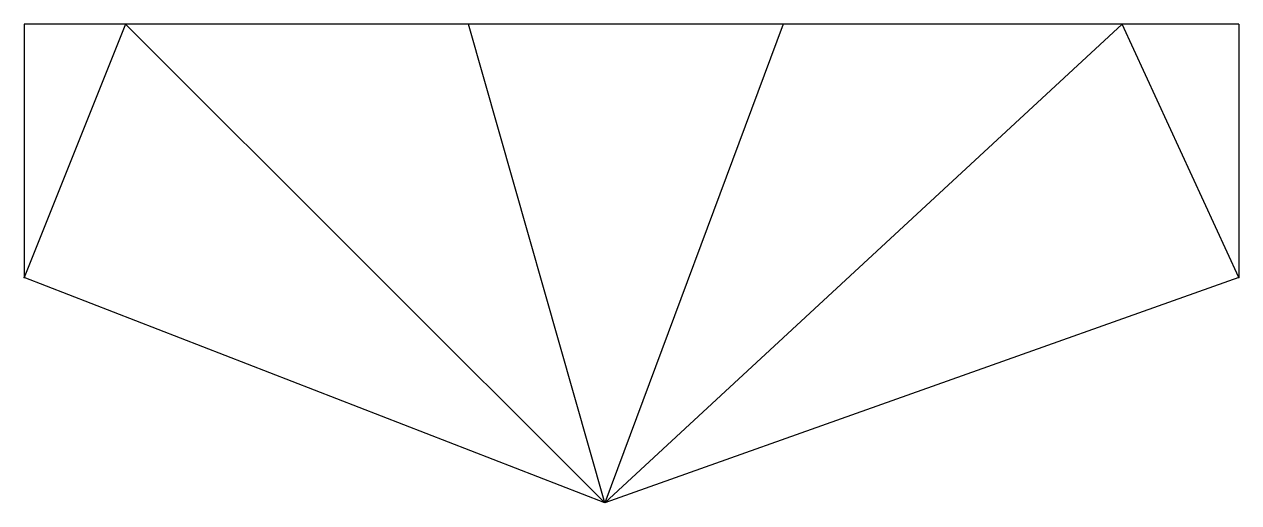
# Model space of a CAD drawing. Header units: metres. Extents: x 0 to 12, y -4.7 to 0.
import ezdxf

# ---------------------------------------------------------------- set-up
doc = ezdxf.new("R2010")
doc.units = ezdxf.units.M

msp = doc.modelspace()

# ---------------------------------------------------------------- linework, layer by layer
at = {"linetype": 'Continuous'}
for p, q in [((0, 0), (0, -2.5)), ((1, 0), (0, -2.5)), ((1, 0), (0, 0)), ((4.39, 0), (1, 0)), ((5.7375, -4.725), (1, 0)), ((5.7375, -4.725), (4.39, 0)), ((7.5, 0), (4.39, 0)), ((7.5, 0), (5.7375, -4.725)), ((5.7375, -4.725), (10.85, 0)), ((10.85, 0), (7.5, 0)), ((12, -2.5), (10.85, 0)), ((12, 0), (10.85, 0)), ((12, 0), (12, -2.5)), ((5.7375, -4.725), (0, -2.5)), ((12, -2.5), (5.7375, -4.725))]:
    msp.add_line(p, q, dxfattribs=at)
for p in [(0, -2.5), (12, -2.5)]:
    msp.add_point(p)

doc.saveas('drawing.dxf')
